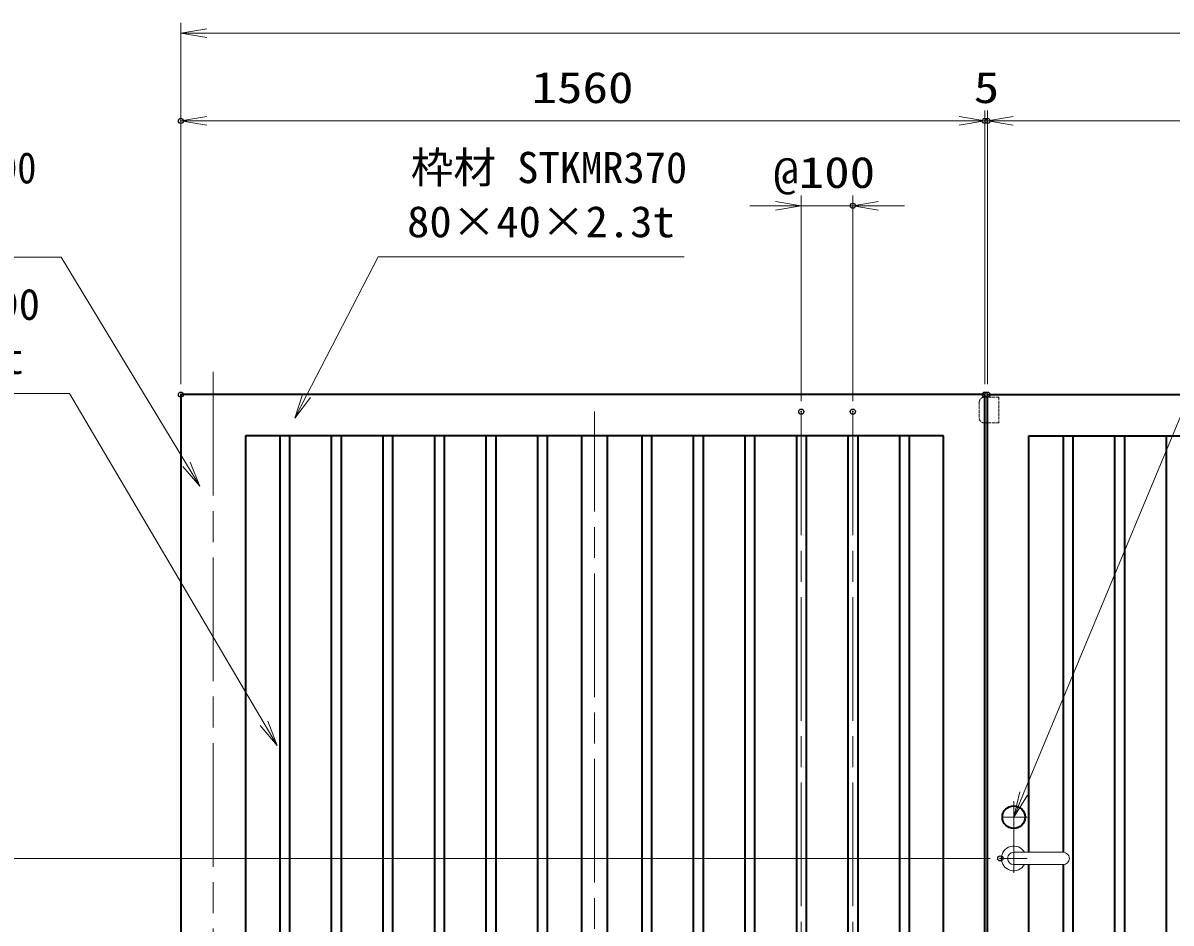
# Model space of a CAD drawing. Units: millimetres at full size. Extents: x -5940 to 5940, y -4200 to 4200.
# Drawn here: x -3563 to -1335, y -654 to 1093 of the extents above; entities that cross this region are included whole.
import ezdxf
from ezdxf.enums import TextEntityAlignment as Align

# ---------------------------------------------------------------- set-up
doc = ezdxf.new("R2010")
doc.units = ezdxf.units.MM
doc.header["$LTSCALE"] = 20
doc.header["$PDMODE"] = 32
doc.header["$PDSIZE"] = 10
doc.linetypes.add('DASHED', pattern=[7.5, 6, -1.5])
doc.linetypes.add('USER1', pattern=[18, 12, -1.5, 3, -1.5])
for name, color, linetype, lineweight in [('0-1_外形線', 7, 'Continuous', 35), ('0-2_隠れ線', 140, 'DASHED', 18), ('0-3_軸線', 200, 'USER1', 15), ('0-4_2', 7, 'Continuous', 18), ('0-6_寸法線', 4, 'Continuous', 18), ('0-7_0', 7, 'Continuous', 18)]:
    doc.layers.add(name, color=color, linetype=linetype, lineweight=lineweight)
doc.layers.add('0-8_Defpoints', color=7, linetype='Continuous')
doc.styles.add('ＭＳ ゴシック', font='')
doc.styles.get('ＭＳ ゴシック').set_extended_font_data('MS Gothic')

# ---------------------------------------------------------------- blocks, each defined once
blk = doc.blocks.new('_Open')
at = {"layer": '0-7_0'}
blk.add_line((-20, 3.333), (0, 0), dxfattribs=at)
blk.add_lwpolyline([(-20, -3.333), (0, 0), (-20, 0)], dxfattribs=at)
blk = doc.blocks.new('sgdhfhgfjhg')
at = {"layer": '0-2_隠れ線'}
for p, q in [((0, 500), (560, 500)), ((0, 500), (0, -500)), ((760, 300), (760, -300)), ((560, -500), (0, -500))]:
    blk.add_line(p, q, dxfattribs=at)
for centre, start, end in [((560, 300), 0, 90), ((560, -300), 270, 0)]:
    blk.add_arc(centre, 200, start, end, dxfattribs=at)
blk = doc.blocks.new('S23')
at = {"layer": '0-6_寸法線'}
for points in [[(-14370127.6, 57489211.4), (-14381995.6, 57489211.4), (-14384780.7, 57483833.6), (-14385240.5, 57482945.6)], [(-14384928.6, 57483910.2), (-14385240.5, 57482945.6), (-14384632.7, 57483756.9)]]:
    blk.add_lwpolyline(points, dxfattribs=at)
at = {"layer": '0-6_寸法線', "color": 254, "style": 'ＭＳ ゴシック'}
blk.add_text('枠材 STKMR370', height=1212, dxfattribs=at).set_placement((-14380735.6, 57491708.2), align=Align.BOTTOM_LEFT)
at = {"layer": '0-6_寸法線', "color": 254, "style": 'ＭＳ ゴシック', "width": 1.05}
blk.add_text('80×40×2.3t', height=1212, dxfattribs=at).set_placement((-14380879.6, 57489608.2), align=Align.BOTTOM_LEFT)
blk = doc.blocks.new('S24')
at = {"layer": '0-6_寸法線'}
for points in [[(-14340225.4, 57488977.5), (-14348378.2, 57488977.5), (-14356951.3, 57468386.6), (-14357335.7, 57467463.5)], [(-14357105.2, 57468450.7), (-14357335.7, 57467463.5), (-14356797.4, 57468322.6)]]:
    blk.add_lwpolyline(points, dxfattribs=at)
at = {"layer": '0-6_寸法線', "color": 254, "style": 'ＭＳ ゴシック', "width": 0.75}
blk.add_text('シリンダ-錠', height=1212, dxfattribs=at).set_placement((-14347243, 57489374.4), align=Align.BOTTOM_LEFT)
blk = doc.blocks.new('S26')
at = {"layer": '0-6_寸法線'}
for points in [[(-14408579.6, 57489201.2), (-14394302, 57489201.2), (-14389438.5, 57481161), (-14388921, 57480305.4)], [(-14389581.1, 57481074.8), (-14388921, 57480305.4), (-14389295.9, 57481247.3)]]:
    blk.add_lwpolyline(points, dxfattribs=at)
at = {"layer": '0-6_寸法線', "color": 254, "style": 'ＭＳ ゴシック'}
for s, width, p in [('門柱側枠材 STKR400', 0.9, (-14408640.1, 57491698.1)), ('125×40×2.3t', 1.05, (-14408867.6, 57489598.1))]:
    blk.add_text(s, height=1212, dxfattribs=dict(at, width=width)).set_placement(p, align=Align.BOTTOM_LEFT)
blk = doc.blocks.new('S27')
at = {"layer": '0-6_寸法線'}
for points in [[(-14405854.8, 57483903.6), (-14393986.8, 57483903.6), (-14386431.4, 57471101.5), (-14385923.2, 57470240.3)], [(-14386575, 57471016.8), (-14385923.2, 57470240.3), (-14386287.9, 57471186.2)]]:
    blk.add_lwpolyline(points, dxfattribs=at)
at = {"layer": '0-6_寸法線', "color": 254, "style": 'ＭＳ ゴシック'}
blk.add_text('格子 STKMR290', height=1212, dxfattribs=at).set_placement((-14405854.8, 57486400.5), align=Align.BOTTOM_LEFT)
at = {"layer": '0-6_寸法線', "color": 254, "style": 'ＭＳ ゴシック', "width": 1.05}
blk.add_text('19×19×1.6t', height=1212, dxfattribs=at).set_placement((-14406142.8, 57484300.5), align=Align.BOTTOM_LEFT)

msp = doc.modelspace()

# ---------------------------------------------------------------- linework, layer by layer
at = {"layer": '0-1_外形線'}
for p, q in [((-1696.54, 371.52), (-3256.54, 371.52)), ((-3256.54, 371.52), (-3256.54, -1328.48)), ((-1696.54, -1330.48), (-1696.54, 371.52)), ((-1691.54, 371.52), (-131.54, 371.52)), ((-1691.54, -1330.48), (-1691.54, 371.52)), ((-1776.54, 291.52), (-3131.54, 291.52)), ((-3131.54, 291.52), (-3131.54, -1248.48)), ((-3064.79, 291.52), (-3064.79, -1248.48)), ((-3045.79, 291.52), (-3045.79, -1248.48)), ((-2964.79, 291.52), (-2964.79, -1248.48)), ((-2945.79, 291.52), (-2945.79, -1248.48)), ((-2864.79, 291.52), (-2864.79, -1248.48)), ((-2845.79, 291.52), (-2845.79, -1248.48)), ((-2764.79, 291.52), (-2764.79, -1248.48)), ((-2745.79, 291.52), (-2745.79, -1248.48)), ((-2664.79, 291.52), (-2664.79, -1248.48)), ((-2645.79, 291.52), (-2645.79, -1248.48)), ((-2564.79, 291.52), (-2564.79, -1248.48)), ((-2545.79, 291.52), (-2545.79, -1248.48)), ((-2479.04, 291.52), (-2479.04, -1248.48)), ((-2429.04, -1248.48), (-2429.04, 291.52)), ((-2362.29, 291.52), (-2362.29, -1248.48)), ((-2343.29, 291.52), (-2343.29, -1248.48)), ((-2262.29, 291.52), (-2262.29, -1248.48)), ((-2243.29, 291.52), (-2243.29, -1248.48)), ((-2162.29, 291.52), (-2162.29, -1248.48)), ((-2143.29, 291.52), (-2143.29, -1248.48)), ((-2062.29, 291.52), (-2062.29, -1248.48)), ((-2043.29, 291.52), (-2043.29, -1248.48)), ((-1962.29, 291.52), (-1962.29, -1248.48)), ((-1943.29, 291.52), (-1943.29, -1248.48)), ((-1862.29, 291.52), (-1862.29, -1248.48)), ((-1843.29, 291.52), (-1843.29, -1248.48)), ((-1776.54, -1248.48), (-1776.54, 291.52)), ((-1611.54, 291.52), (-256.54, 291.52)), ((-1611.54, -516.48), (-1611.54, 291.52)), ((-1544.79, 291.52), (-1544.79, -516.48)), ((-1525.79, 291.52), (-1525.79, -1248.48)), ((-1444.79, 291.52), (-1444.79, -1248.48)), ((-1425.79, 291.52), (-1425.79, -1248.48)), ((-1344.79, 291.52), (-1344.79, -1248.48)), ((-1611.54, -1248.48), (-1611.54, -540.48)), ((-1544.79, -540.48), (-1544.79, -1248.48))]:
    msp.add_line(p, q, dxfattribs=at)
msp.add_circle((-1640.54, -448.48), 22, dxfattribs=at)
at = {"layer": '0-3_軸線'}
for p, q in [((-3194.04, 415.44), (-3194.04, -2367.84)), ((-2454.04, -1295.48), (-2454.04, 338.52)), ((-2052.79, 338.52), (-2052.79, -1295.48)), ((-1952.79, 338.52), (-1952.79, -1295.48)), ((-1640.54, -556.48), (-1640.54, -417.48)), ((-1664.54, -448.48), (-1614.54, -448.48)), ((-1666.54, -528.48), (-1614.54, -528.48))]:
    msp.add_line(p, q, dxfattribs=at)
at = {"layer": '0-4_2'}
for p, q in [((-1544.54, -516.48), (-1640.54, -516.48)), ((-1640.54, -540.48), (-1544.54, -540.48))]:
    msp.add_line(p, q, dxfattribs=at)
for centre, radius, start, end in [((-1640.54, -528.48), 24, 30, 330), ((-1640.54, -528.48), 12, 90, 270), ((-1544.54, -528.48), 12, 270, 90)]:
    msp.add_arc(centre, radius, start, end, dxfattribs=at)
at = {"layer": '0-6_寸法線'}
for p, q in [((-3256.54, 391.52), (-3256.54, 1092.78)), ((-3256.54, 1072.78), (-131.54, 1072.78)), ((-3256.54, 391.52), (-3256.54, 922.78)), ((-1696.54, 391.52), (-1696.54, 922.78)), ((-1696.54, 391.52), (-1696.54, 922.78)), ((-1691.54, 391.52), (-1691.54, 922.78)), ((-1691.54, 391.52), (-1691.54, 922.78)), ((-1696.54, 902.78), (-3256.54, 902.78)), ((-1746.54, 902.78), (-1796.54, 902.78)), ((-1691.54, 902.78), (-1696.54, 902.78)), ((-131.54, 902.78), (-1691.54, 902.78)), ((-1641.54, 902.78), (-1591.54, 902.78)), ((-2052.79, 358.52), (-2052.79, 758.06)), ((-1952.79, 358.52), (-1952.79, 758.06)), ((-2102.79, 738.06), (-2152.79, 738.06)), ((-2052.79, 738.06), (-1952.79, 738.06)), ((-1902.79, 738.06), (-1852.79, 738.06)), ((-1686.54, -528.48), (-3889.39, -528.48))]:
    msp.add_line(p, q, dxfattribs=at)
at = {"layer": '0-8_Defpoints'}
for p in [(-3256.54, 902.78), (-1696.54, 902.78), (-1691.54, 902.78), (-1952.79, 738.06), (-3256.54, 371.52), (-1696.54, 371.52), (-1691.54, 371.52), (-2052.79, 338.52), (-1952.79, 338.52), (-1666.54, -528.48)]:
    msp.add_point(p, dxfattribs=at)

# ---------------------------------------------------------------- block references
at = {"layer": '0-1_外形線', "xscale": -0.05, "yscale": 0.05}
msp.add_blockref('sgdhfhgfjhg', (-1669.54, 341.52), dxfattribs=at)
at = {"layer": '0-6_寸法線', "xscale": 2.5, "yscale": 2.5, "rotation": 180}
for p in [(-3256.54, 1072.78), (-3256.54, 902.78), (-1691.54, 902.78), (-1691.54, 902.78), (-1952.79, 738.06)]:
    msp.add_blockref('_Open', p, dxfattribs=at)
at = {"layer": '0-6_寸法線'}
for name, p, xscale, yscale in [('_Open', (-1696.54, 902.78), 2.5, 2.5), ('_Open', (-1696.54, 902.78), 2.5, 2.5), ('S26', (716226.25, -2873821.65), 0.05, 0.05), ('S23', (716226.25, -2873821.65), 0.05, 0.05), ('_Open', (-2052.79, 738.06), 2.5, 2.5), ('S24', (716226.25, -2873821.65), 0.05, 0.05), ('S27', (716226.25, -2873821.65), 0.05, 0.05)]:
    msp.add_blockref(name, p, dxfattribs=dict(at, xscale=xscale, yscale=yscale))

# ---------------------------------------------------------------- texts
at = {"layer": '0-6_寸法線', "color": 254, "style": 'ＭＳ ゴシック', "width": 1.2}
for s, p in [('1560', (-2576.14, 919.12)), ('5', (-1718.04, 919.12)), ('@100', (-2107.19, 754.41))]:
    msp.add_text(s, height=60.56, dxfattribs=at).set_placement(p, align=Align.BOTTOM_LEFT)

doc.saveas('drawing.dxf')
